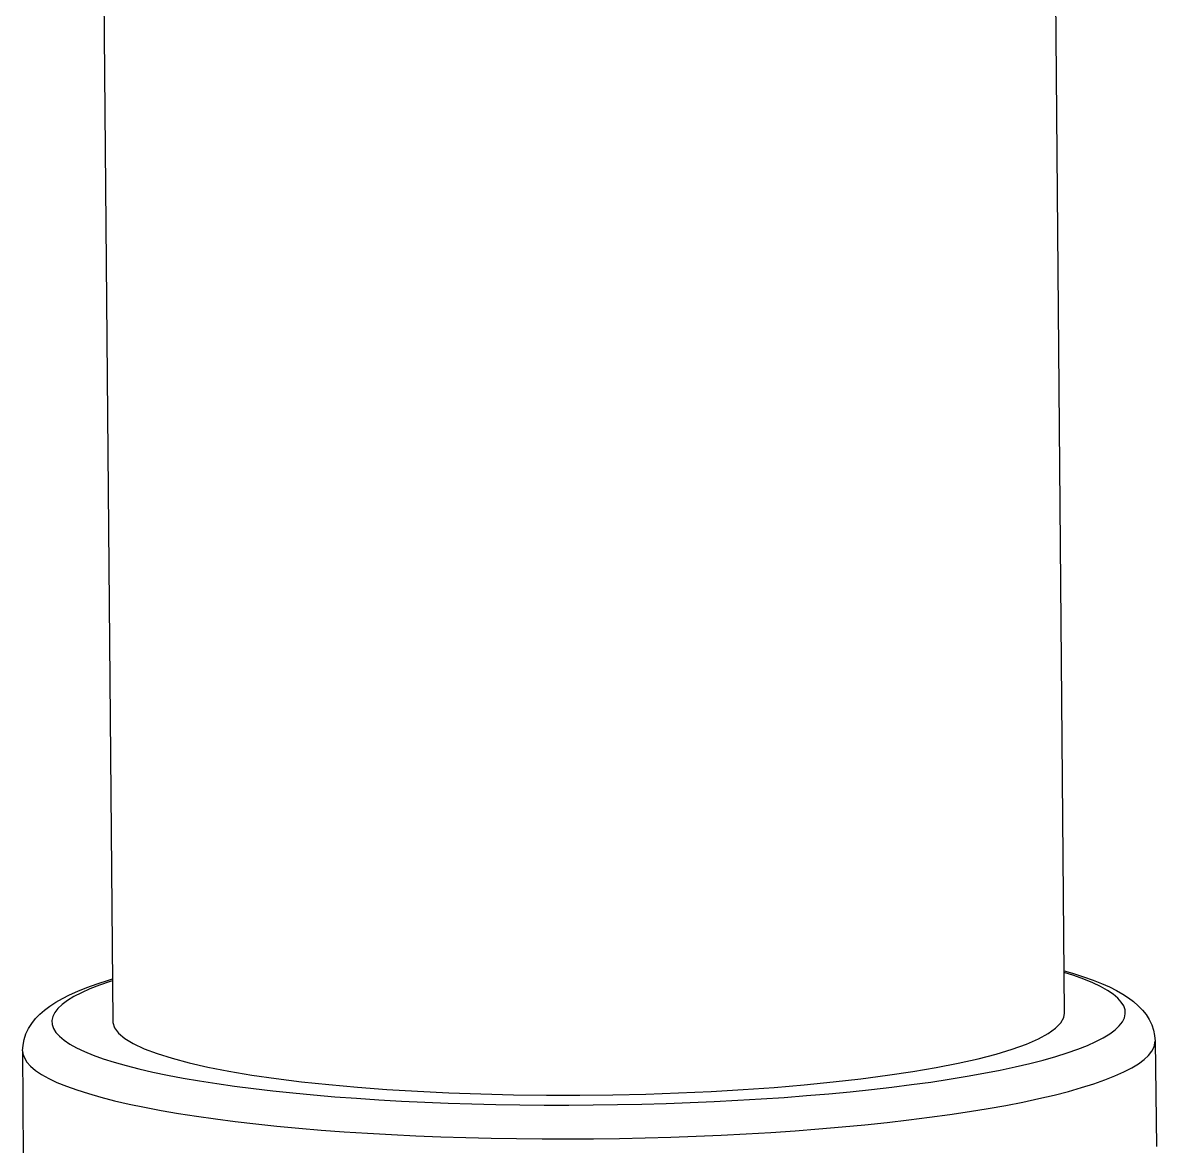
# Model space of a CAD drawing. Header units: millimetres. Extents: x 2004 to 2845, y 1448 to 2043.
# Drawn here: x 2620.11 to 2661.98, y 1805.99 to 1847.51 of the extents above; entities that cross this region are included whole.
import ezdxf

# ---------------------------------------------------------------- set-up
doc = ezdxf.new("R2010")
doc.units = ezdxf.units.MM

msp = doc.modelspace()

# ---------------------------------------------------------------- linework, layer by layer
at = {"color": 7, "linetype": 'Continuous'}
for p, q in [((2658.587, 1810.912), (2657.993, 1880.023)), ((2623.059, 1854.259), (2623.433, 1810.61)), ((2661.93, 1809.873), (2661.978, 1805.989)), ((2620.108, 1809.514), (2620.128, 1805.629))]:
    msp.add_line(p, q, dxfattribs=at)
at = {"color": 9, "linetype": 'Continuous'}
msp.add_line((2636.698, 1807.557), (2637.583, 1807.536), dxfattribs=at)
at = {"color": 7, "linetype": 'Continuous'}
for points in [[(2620.108, 1809.514), (2620.122, 1809.73), (2620.163, 1809.941), (2620.231, 1810.145), (2620.325, 1810.343), (2620.444, 1810.531), (2620.584, 1810.707), (2620.742, 1810.871), (2620.918, 1811.025), (2621.116, 1811.173), (2621.334, 1811.314), (2621.574, 1811.451), (2621.843, 1811.587), (2622.144, 1811.722), (2622.479, 1811.857), (2622.855, 1811.993), (2623.281, 1812.132), (2623.42, 1812.173)], [(2658.574, 1812.475), (2658.879, 1812.387), (2659.282, 1812.258), (2659.639, 1812.131), (2659.958, 1812.005), (2660.245, 1811.877), (2660.504, 1811.747), (2660.735, 1811.616), (2660.946, 1811.48), (2661.137, 1811.337), (2661.309, 1811.187), (2661.463, 1811.027), (2661.599, 1810.855), (2661.714, 1810.671), (2661.806, 1810.48), (2661.873, 1810.283), (2661.915, 1810.08), (2661.93, 1809.873)], [(2646.714, 1808.087), (2647.861, 1808.168), (2648.969, 1808.262), (2650.041, 1808.367), (2651.066, 1808.485), (2652.047, 1808.614), (2652.982, 1808.754), (2653.852, 1808.903), (2654.655, 1809.061), (2655.393, 1809.227), (2656.06, 1809.4), (2656.656, 1809.581), (2657.18, 1809.769), (2657.623, 1809.96), (2657.982, 1810.154), (2658.259, 1810.352), (2658.452, 1810.551), (2658.56, 1810.752), (2658.587, 1810.912)], [(2623.433, 1810.611), (2623.437, 1810.568), (2623.498, 1810.368), (2623.646, 1810.17), (2623.879, 1809.975), (2624.193, 1809.784), (2624.591, 1809.597), (2625.071, 1809.415), (2625.626, 1809.241), (2626.252, 1809.075), (2626.953, 1808.916), (2627.728, 1808.765)], [(2627.728, 1808.765), (2628.571, 1808.624), (2629.465, 1808.495)], [(2629.465, 1808.495), (2630.411, 1808.377), (2631.415, 1808.27), (2632.471, 1808.174), (2633.562, 1808.092), (2634.687, 1808.023), (2635.847, 1807.967), (2637.029, 1807.925)], [(2637.029, 1807.925), (2638.233, 1807.896), (2639.459, 1807.882), (2640.684, 1807.881), (2641.906, 1807.894), (2643.127, 1807.922), (2644.334, 1807.963), (2645.531, 1808.018), (2646.714, 1808.087)]]:
    msp.add_lwpolyline(points, dxfattribs=at)
at = {"color": 9, "linetype": 'Continuous'}
for points in [[(2623.421, 1812.11), (2623.334, 1812.083), (2622.943, 1811.946), (2622.591, 1811.807), (2622.277, 1811.666), (2622.001, 1811.523), (2621.765, 1811.378), (2621.569, 1811.232), (2621.412, 1811.085), (2621.297, 1810.938), (2621.223, 1810.79), (2621.189, 1810.642), (2621.197, 1810.494), (2621.246, 1810.347), (2621.336, 1810.201), (2621.466, 1810.056), (2621.637, 1809.912), (2621.848, 1809.77), (2622.099, 1809.63), (2622.389, 1809.493), (2622.718, 1809.358), (2623.085, 1809.226), (2623.488, 1809.097), (2623.929, 1808.971), (2624.404, 1808.85), (2624.912, 1808.733), (2625.455, 1808.619), (2626.031, 1808.51)], [(2646.518, 1807.689), (2647.38, 1807.741), (2648.227, 1807.798), (2649.06, 1807.862), (2649.877, 1807.932), (2650.674, 1808.008), (2651.452, 1808.089), (2652.209, 1808.177), (2652.941, 1808.269), (2653.649, 1808.366), (2654.332, 1808.469), (2654.986, 1808.576), (2655.611, 1808.688), (2656.207, 1808.804), (2656.77, 1808.924), (2657.301, 1809.048), (2657.799, 1809.176), (2658.261, 1809.306), (2658.687, 1809.44), (2659.078, 1809.577), (2659.43, 1809.716), (2659.744, 1809.857), (2660.02, 1810), (2660.256, 1810.145), (2660.452, 1810.29), (2660.608, 1810.437), (2660.723, 1810.585), (2660.798, 1810.733), (2660.831, 1810.881), (2660.824, 1811.028), (2660.775, 1811.176), (2660.685, 1811.322), (2660.555, 1811.467), (2660.383, 1811.611), (2660.172, 1811.753), (2659.921, 1811.893), (2659.631, 1812.03), (2659.302, 1812.165), (2658.936, 1812.297), (2658.574, 1812.412)], [(2625.218, 1807.317), (2625.858, 1807.207), (2626.529, 1807.102), (2627.23, 1807.002), (2627.96, 1806.908), (2628.717, 1806.82), (2629.499, 1806.738), (2630.305, 1806.662), (2631.134, 1806.592), (2631.983, 1806.528), (2632.85, 1806.471), (2633.735, 1806.421), (2634.635, 1806.378), (2635.548, 1806.341), (2636.472, 1806.311), (2637.406, 1806.289), (2638.347, 1806.273), (2639.294, 1806.265), (2640.244, 1806.263), (2641.196, 1806.269), (2642.147, 1806.282), (2643.096, 1806.302), (2644.041, 1806.329), (2644.98, 1806.363), (2645.91, 1806.403), (2646.831, 1806.451), (2647.739, 1806.505), (2648.633, 1806.566), (2649.512, 1806.634), (2650.373, 1806.707), (2651.214, 1806.787), (2652.035, 1806.873), (2652.832, 1806.965), (2653.605, 1807.062), (2654.352, 1807.165), (2655.072, 1807.273), (2655.762, 1807.387), (2656.422, 1807.504), (2657.05, 1807.627), (2657.644, 1807.754), (2658.204, 1807.884), (2658.729, 1808.019), (2659.216, 1808.157), (2659.667, 1808.298), (2660.078, 1808.442), (2660.45, 1808.589), (2660.781, 1808.737), (2661.072, 1808.888), (2661.321, 1809.041), (2661.528, 1809.195), (2661.693, 1809.35), (2661.814, 1809.505), (2661.893, 1809.661), (2661.928, 1809.817), (2661.93, 1809.873)], [(2620.108, 1809.514), (2620.119, 1809.41), (2620.17, 1809.255), (2620.264, 1809.101), (2620.402, 1808.948), (2620.582, 1808.796), (2620.805, 1808.646), (2621.07, 1808.499), (2621.376, 1808.354), (2621.722, 1808.211), (2622.109, 1808.072), (2622.535, 1807.936), (2622.999, 1807.804), (2623.5, 1807.676), (2624.038, 1807.552), (2624.611, 1807.432), (2625.218, 1807.317)], [(2626.031, 1808.51), (2626.639, 1808.406), (2627.274, 1808.306), (2627.937, 1808.212), (2628.628, 1808.123), (2629.346, 1808.039), (2630.087, 1807.961), (2630.851, 1807.889), (2631.638, 1807.823), (2632.442, 1807.763), (2633.264, 1807.709), (2634.104, 1807.661), (2634.956, 1807.62), (2635.821, 1807.585), (2636.698, 1807.557)], [(2637.583, 1807.536), (2638.475, 1807.521), (2639.373, 1807.513), (2640.274, 1807.511), (2641.175, 1807.517), (2642.079, 1807.529), (2642.978, 1807.548), (2643.873, 1807.573), (2644.764, 1807.605), (2645.646, 1807.644), (2646.518, 1807.689)]]:
    msp.add_lwpolyline(points, dxfattribs=at)

doc.saveas('drawing.dxf')
